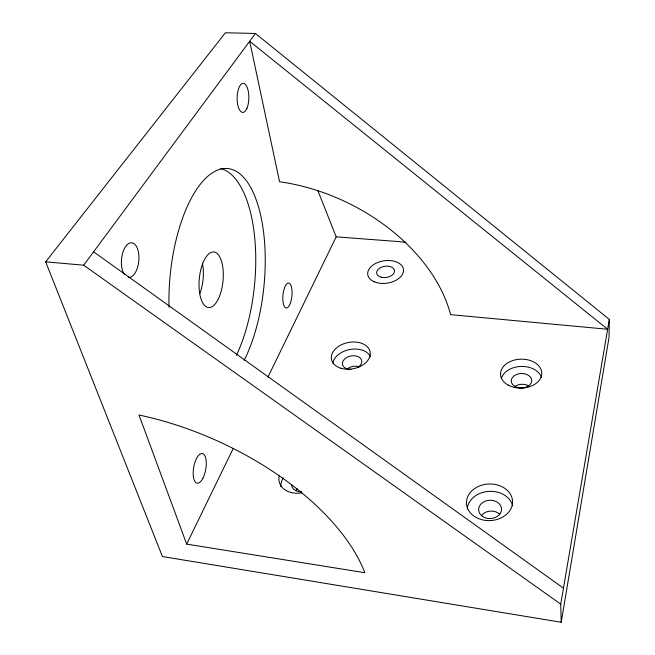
<?xml version="1.0" encoding="UTF-8"?>
<svg xmlns="http://www.w3.org/2000/svg" width="655" height="655" viewBox="0 0 655 655"><rect width="100%" height="100%" fill="white"/><g stroke="black" fill="none" stroke-linecap="round" stroke-linejoin="round"><path stroke-width="0.98" d="M609.33 319.403L609.027 337.456L561.204 622.25L162.415 556.529L45.67 261.828L225.41 32.75L255.442 33.479L609.33 319.403L560.737 604.139L561.204 622.25M186.675 544.125L138.999 415.016A211.066 109.663 24.7 0 1 364.851 572.716L186.675 544.125L233.115 448.691M267.903 377.198L336.195 236.848L317.708 190.286M45.67 261.828L83.676 265.201L255.442 33.479M336.195 236.848L398.183 241.548A428.067 331.635 -20.5 0 1 406.026 242.448M83.676 265.201L560.737 604.139M93.599 251.815L563.464 588.174M202.395 263.089A27.78 12.347 -84.6 0 1 199.816 293.653M168.998 307.26A112.537 47.193 -84.6 0 1 238.305 172.642A112.537 47.193 -84.6 0 1 244.209 360.258M220.669 168.491A112.226 48.077 -84.6 0 1 254.967 240.516A112.226 48.077 -84.6 0 1 236.373 355.436M124.139 274.175A17.398 8.679 -84.9 0 1 126.202 245.772A17.398 8.679 -84.9 0 1 138.885 255.745A17.398 8.679 -84.9 0 1 128.159 277.343M350.957 369.371A9.784 6.689 -11 0 1 343.195 360.782A9.784 6.689 -11 0 1 358.31 356.738A9.784 6.689 -11 0 1 357.442 367.635M301.685 491.635A11.004 8.278 -16.8 0 1 291.59 484.602M481.351 515.608A11.348 9.154 -2.4 0 1 499.814 514.298M514.789 386.556A10.161 7.254 -1.6 0 1 528.421 385.77M347.469 368.74A9.702 6.706 -11 0 1 359.038 366.743M296.142 490.079A10.906 8.278 -17 0 1 297.313 488.802M301.767 492.863A22.147 16.547 -16.6 0 1 279.202 475.972M467.252 509.058A22.925 18.307 -2.6 0 1 488.573 491.381A22.925 18.307 -2.6 0 1 512.652 505.816M280.807 486.665A22.008 16.555 -16.8 0 1 283.271 477.872M332.838 363.181A19.568 13.378 -11 0 1 350.138 349.451A19.568 13.378 -11 0 1 370.55 356.688M501.394 378.549A20.502 14.492 -1.7 0 1 521.02 366.44A20.502 14.492 -1.7 0 1 541.472 377.239M607.652 329.26L450.607 314.662A164.487 112.717 25.7 0 0 279.546 181.738L249.678 41.265L607.652 329.26M219.474 296.387A27.928 11.913 -84.6 0 0 214.684 252.126A27.928 11.913 -84.6 0 0 199.341 290.795A27.928 11.913 -84.6 0 0 219.474 296.387M202.903 478.216A15.057 6.116 -80 0 0 203.099 453.784A15.057 6.116 -80 0 0 193.159 473.033A15.057 6.116 -80 0 0 202.903 478.216M290.525 302.716A12.519 4.487 -84.5 0 0 288.88 283.107A12.519 4.487 -84.5 0 0 282.911 300.76A12.519 4.487 -84.5 0 0 290.525 302.716M246.984 108.19A14.533 5.854 -89.1 0 0 244.7 83.848A14.533 5.854 -89.1 0 0 237.282 101.599A14.533 5.854 -89.1 0 0 246.984 108.19M482.637 516.484A11.463 9.154 -2.6 0 0 501.353 510.916A11.463 9.154 -2.6 0 0 486.297 500.838A11.463 9.154 -2.6 0 0 482.637 516.484M515.1 386.515A10.251 7.246 -1.7 0 0 531.631 381.701A10.251 7.246 -1.7 0 0 517.769 374.07A10.251 7.246 -1.7 0 0 515.1 386.515M340.772 368.2A19.675 13.346 -10.9 0 0 370.272 353.839A19.675 13.346 -10.9 0 0 341.329 344.8A19.675 13.346 -10.9 0 0 340.772 368.2M508.165 385.083A20.624 14.467 -1.8 0 0 541.513 375.593A20.624 14.467 -1.8 0 0 513.79 360.242A20.624 14.467 -1.8 0 0 508.165 385.083M474.605 516.549A23.081 18.307 -2.7 0 0 512.202 505.152A23.081 18.307 -2.7 0 0 481.703 485.208A23.081 18.307 -2.7 0 0 474.605 516.549M374.242 281.789A18.045 11.282 -8.5 0 0 403.284 272.218A18.045 11.282 -8.5 0 0 379.245 261.926A18.045 11.282 -8.5 0 0 374.242 281.789M381.104 277.188A9.023 5.641 -8.5 0 0 394.539 271.055A9.023 5.641 -8.5 0 0 381.087 267.355A9.023 5.641 -8.5 0 0 381.104 277.188"/></g></svg>
